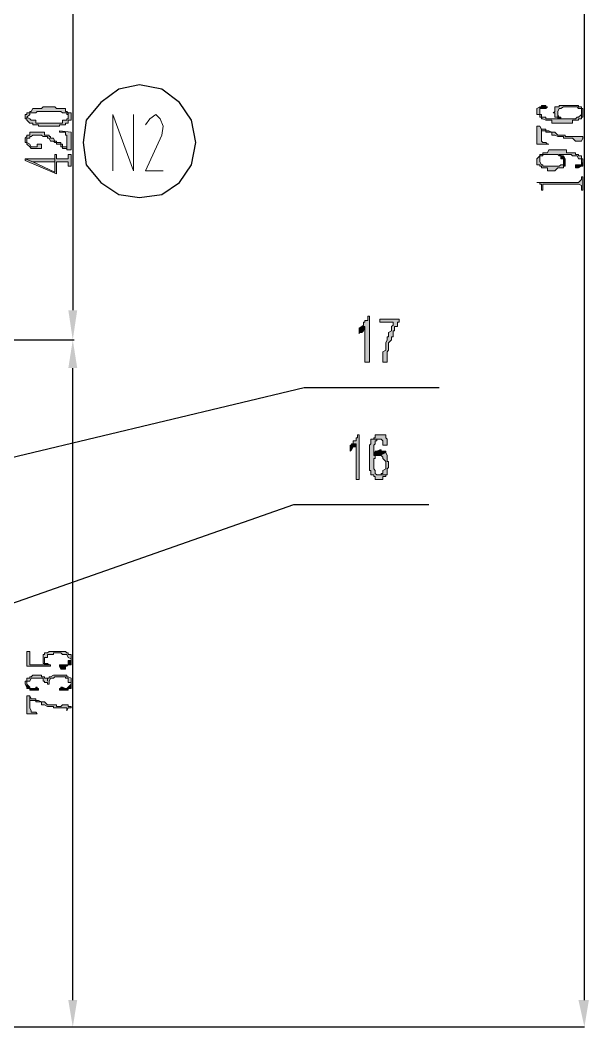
# Model space of a CAD drawing. Header units: millimetres. Extents: x 20 to 821, y 1 to 1134.
# Drawn here: x 409.2 to 478.3, y 739.2 to 861.4 of the extents above; entities that cross this region are included whole.
import ezdxf

# ---------------------------------------------------------------- set-up
doc = ezdxf.new("R2010")
doc.units = ezdxf.units.MM
doc.layers.add('1', color=7, linetype='Continuous')

msp = doc.modelspace()

# ---------------------------------------------------------------- hatches: boundary and pattern name
h = msp.add_hatch(color=0)
h.dxf.hatch_style = 2
h.paths.add_polyline_path([(409.86, 849.561732), (409.86, 849.381732), (410.04, 849.381732), (410.04, 849.201732), (410.04, 849.561732), (410.4, 849.921732), (410.4, 850.101732), (410.58, 850.101732), (411.12, 850.101732), (411.3, 850.281732), (412.74, 850.281732), (414.18, 850.281732), (414.36, 850.101732), (414.9, 850.101732), (414.9, 849.921732), (415.08, 849.921732), (415.08, 849.561732), (415.08, 850.101732), (414.9, 850.281732), (414.72, 850.281732), (414.72, 850.641732), (413.64, 850.641732), (413.46, 850.821732), (412.02, 850.821732), (411.84, 850.641732), (410.76, 850.641732), (410.58, 850.281732), (410.4, 850.281732), (410.4, 850.101732), (410.04, 850.101732), (410.04, 849.921732), (409.86, 849.921732)])
h = msp.add_hatch(color=0)
h.dxf.hatch_style = 2
h.paths.add_polyline_path([(410.04, 849.201732), (410.4, 848.841732), (410.76, 848.841732), (410.76, 848.661732), (411.48, 848.661732), (411.48, 848.481732), (414, 848.481732), (414, 848.661732), (414.18, 848.661732), (414.36, 848.661732), (414.72, 848.661732), (414.72, 848.841732), (415.08, 848.841732), (415.08, 849.201732), (415.44, 849.201732), (415.44, 849.381732), (415.44, 850.101732), (415.08, 850.101732), (415.08, 849.381732), (414.9, 849.381732), (414.9, 849.201732), (414.72, 849.201732), (414.36, 849.201732), (414.36, 848.841732), (411.12, 848.841732), (411.12, 849.201732), (410.58, 849.201732), (410.4, 849.381732), (410.04, 849.561732)])
h = msp.add_hatch(color=0)
h.dxf.hatch_style = 2
h.paths.add_polyline_path([(471.96, 850.281732), (471.96, 849.921732), (472.32, 849.921732), (472.32, 849.561732), (472.5, 849.561732), (472.5, 849.381732), (472.68, 849.381732), (473.04, 849.201732), (473.76, 849.201732), (473.76, 848.841732), (475.2, 848.841732), (475.38, 848.841732), (476.28, 848.841732), (476.28, 849.201732), (477, 849.201732), (477, 849.381732), (477.36, 849.381732), (477.36, 849.561732), (477.36, 850.101732), (477.36, 849.921732), (477, 849.561732), (476.82, 849.561732), (476.64, 849.381732), (473.04, 849.381732), (473.04, 849.561732), (472.5, 849.561732), (472.5, 849.921732), (472.32, 849.921732), (472.32, 850.101732), (472.32, 850.821732), (471.96, 850.641732)])
h = msp.add_hatch(color=0)
h.dxf.hatch_style = 2
h.paths.add_polyline_path([(472.32, 850.821732), (472.32, 850.281732), (472.32, 850.641732), (473.04, 850.641732), (473.22, 850.821732), (473.04, 850.821732), (473.04, 851.001732), (472.5, 851.001732), (472.5, 850.821732)])
h = msp.add_hatch(color=0)
h.dxf.hatch_style = 2
h.paths.add_polyline_path([(473.94, 850.101732), (474.12, 850.101732), (474.12, 849.921732), (474.12, 849.561732), (474.48, 849.561732), (474.48, 850.281732), (474.66, 850.641732), (474.84, 850.641732), (475.2, 850.821732), (476.82, 850.821732), (477, 850.641732), (477.36, 850.641732), (477.36, 850.281732), (477.36, 849.561732), (477.54, 849.561732), (477.54, 850.641732), (477.36, 850.641732), (477.36, 850.821732), (477, 850.821732), (477, 851.001732), (476.82, 851.001732), (474.66, 851.001732), (474.66, 850.821732), (474.12, 850.821732), (474.12, 850.641732), (474.12, 850.281732)])
h = msp.add_hatch(color=0)
h.dxf.hatch_style = 2
h.paths.add_polyline_path([(474.48, 849.561732), (474.48, 849.381732), (474.66, 849.381732), (474.84, 849.381732), (474.84, 849.561732), (474.66, 849.561732), (474.48, 849.921732), (474.48, 850.101732)])
h = msp.add_hatch(color=0)
h.dxf.hatch_style = 2
h.paths.add_polyline_path([(409.86, 846.681732), (409.86, 846.501732), (410.04, 846.501732), (410.04, 846.321732), (410.04, 846.681732), (410.04, 847.041732), (410.4, 847.041732), (410.4, 847.221732), (410.58, 847.221732), (410.76, 847.401732), (411.84, 847.401732), (412.02, 847.221732), (412.56, 847.221732), (412.56, 847.041732), (412.74, 847.041732), (412.92, 846.681732), (413.28, 846.681732), (413.46, 846.501732), (413.64, 846.501732), (413.64, 846.321732), (414.18, 846.321732), (414.18, 845.961732), (414.36, 845.961732), (414.36, 845.781732), (414.9, 845.781732), (414.9, 845.601732), (414.9, 845.961732), (414.72, 845.961732), (414.36, 845.961732), (414.36, 846.321732), (414.18, 846.321732), (414.18, 846.501732), (413.64, 846.501732), (413.64, 846.681732), (413.46, 846.681732), (413.28, 847.041732), (412.92, 847.041732), (412.92, 847.221732), (412.74, 847.221732), (412.74, 847.401732), (412.2, 847.401732), (412.2, 847.761732), (410.4, 847.761732), (410.4, 847.401732), (410.04, 847.401732), (410.04, 847.221732), (409.86, 847.041732)])
h = msp.add_hatch(color=0)
h.dxf.hatch_style = 2
h.paths.add_polyline_path([(414, 847.941732), (414, 847.761732), (414.18, 847.761732), (414.72, 847.761732), (414.72, 847.401732), (414.9, 847.401732), (414.9, 847.221732), (414.9, 845.601732), (415.44, 845.601732), (415.44, 847.761732)])
h = msp.add_hatch(color=0)
h.dxf.hatch_style = 2
h.paths.add_polyline_path([(471.96, 848.481732), (471.96, 846.321732), (473.4, 846.321732), (473.22, 846.321732), (473.04, 846.501732), (472.68, 846.501732), (472.5, 846.681732), (472.5, 848.121732), (472.32, 848.481732)])
h = msp.add_hatch(color=0)
h.dxf.hatch_style = 2
h.paths.add_polyline_path([(472.5, 848.121732), (472.5, 847.941732), (472.68, 847.941732), (473.04, 847.941732), (473.04, 847.761732), (473.76, 847.761732), (473.76, 847.401732), (474.12, 847.401732), (474.48, 847.221732), (475.2, 847.221732), (475.2, 847.041732), (476.28, 847.041732), (476.64, 846.681732), (477.36, 846.681732), (477.54, 847.041732), (477.54, 847.221732), (477.36, 847.221732), (475.38, 847.221732), (475.38, 847.401732), (474.48, 847.401732), (474.12, 847.761732), (473.76, 847.761732), (473.4, 847.941732), (473.04, 847.941732), (473.04, 848.121732)])
h = msp.add_hatch(color=0)
h.dxf.hatch_style = 2
h.paths.add_polyline_path([(410.04, 846.321732), (410.4, 845.961732), (410.58, 845.781732), (411.84, 845.781732), (411.84, 845.961732), (411.84, 846.321732), (411.48, 846.321732), (411.3, 846.321732), (411.3, 845.961732), (410.58, 845.961732), (410.4, 846.321732), (410.04, 846.501732), (410.04, 846.681732)])
h = msp.add_hatch(color=0)
h.dxf.hatch_style = 2
h.paths.add_polyline_path([(472.32, 844.881732), (472.32, 844.341732), (472.32, 844.521732), (472.32, 844.881732), (472.5, 844.881732), (472.68, 844.881732), (472.68, 845.061732), (474.48, 845.061732), (474.66, 844.881732), (474.66, 845.061732), (474.84, 845.061732), (475.56, 845.061732), (476.1, 845.061732), (476.28, 844.881732), (476.82, 844.881732), (477, 844.521732), (477.36, 844.521732), (477.36, 844.341732), (477.36, 844.161732), (477.54, 843.621732), (477.54, 844.521732), (477.36, 844.521732), (477.36, 844.881732), (477, 844.881732), (477, 845.061732), (476.82, 845.061732), (476.64, 845.061732), (476.64, 845.241732), (475.56, 845.241732), (475.56, 845.601732), (473.4, 845.601732), (473.22, 845.241732), (472.68, 845.241732), (472.68, 845.061732), (472.32, 845.061732)])
h = msp.add_hatch(color=0)
h.dxf.hatch_style = 2
h.paths.add_polyline_path([(409.86, 844.521732), (409.86, 844.341732), (413.64, 842.721732), (413.64, 844.161732), (414.9, 844.161732), (415.08, 844.161732), (415.08, 843.801732), (415.08, 843.621732), (415.44, 843.621732), (415.44, 845.061732), (415.08, 845.061732), (415.08, 844.521732), (414.9, 844.521732), (413.64, 844.521732), (413.64, 845.061732), (413.46, 845.061732), (413.46, 844.521732), (413.46, 842.901732), (410.76, 844.161732)])
h = msp.add_hatch(color=0)
h.dxf.hatch_style = 2
h.paths.add_polyline_path([(409.86, 844.521732), (410.76, 844.161732), (413.46, 844.161732), (413.46, 842.901732), (413.46, 844.521732)])
h = msp.add_hatch(color=0)
h.dxf.hatch_style = 2
h.paths.add_polyline_path([(471.96, 844.341732), (471.96, 843.801732), (472.32, 843.801732), (472.32, 843.621732), (472.5, 843.621732), (472.5, 843.441732), (472.68, 843.441732), (473.22, 843.441732), (473.22, 843.081732), (474.12, 843.081732), (474.48, 843.441732), (475.2, 843.441732), (475.2, 843.621732), (475.2, 844.341732), (475.2, 844.161732), (475.2, 843.801732), (474.84, 843.801732), (474.66, 843.621732), (472.68, 843.621732), (472.68, 843.801732), (472.5, 843.801732), (472.32, 844.161732), (472.32, 844.881732), (471.96, 844.521732)])
h = msp.add_hatch(color=0)
h.dxf.hatch_style = 2
h.paths.add_polyline_path([(474.66, 844.881732), (474.84, 844.881732), (474.84, 844.521732), (475.2, 844.521732), (475.2, 844.341732), (475.2, 843.621732), (475.38, 843.621732), (475.38, 844.521732), (475.2, 844.881732), (474.84, 844.881732), (474.84, 845.061732), (474.66, 845.061732)])
h = msp.add_hatch(color=0)
h.dxf.hatch_style = 2
h.paths.add_polyline_path([(476.64, 843.621732), (476.64, 843.441732), (476.82, 843.441732), (477, 843.441732), (477.36, 843.621732), (477.54, 843.621732), (477.36, 844.161732), (477.36, 843.801732), (477, 843.801732), (476.64, 843.801732)])
h = msp.add_hatch(color=0)
h.dxf.hatch_style = 2
h.paths.add_polyline_path([(471.96, 841.641732), (472.32, 841.641732), (472.32, 841.461732), (472.5, 841.461732), (472.5, 841.281732), (472.5, 840.741732), (472.68, 840.741732), (472.68, 841.461732), (473.04, 841.461732), (477, 841.461732), (477.36, 841.281732), (477.36, 840.741732), (477.54, 840.741732), (477.54, 842.361732), (477.36, 842.361732), (477.36, 842.181732), (477.36, 842.001732), (477, 841.641732)])
h = msp.add_hatch(color=1)
h.dxf.hatch_style = 2
h.paths.add_polyline_path([(415.08, 826.161732), (416.16, 826.161732), (415.62, 822.561732)])
h = msp.add_hatch(color=0)
h.dxf.hatch_style = 2
h.paths.add_polyline_path([(451.62, 825.441732), (451.44, 825.441732), (451.44, 825.081732), (451.44, 824.901732), (451.08, 824.901732), (451.08, 824.721732), (450.9, 824.721732), (450.9, 824.361732), (450.72, 824.181732), (451.08, 824.181732), (451.08, 819.861732), (451.62, 819.861732)])
h = msp.add_hatch(color=0)
h.dxf.hatch_style = 2
h.paths.add_polyline_path([(455.22, 825.081732), (452.88, 825.081732), (452.88, 824.721732), (454.5, 824.721732), (454.5, 824.361732), (454.32, 824.181732), (454.32, 823.641732), (453.96, 823.461732), (453.96, 822.921732), (453.78, 822.921732), (453.78, 822.561732), (453.6, 822.201732), (453.6, 821.481732), (453.6, 821.301732), (453.24, 821.121732), (453.24, 819.861732), (453.78, 819.861732), (453.78, 821.121732), (453.96, 821.301732), (453.96, 822.201732), (454.32, 822.561732), (454.32, 822.921732), (454.5, 822.921732), (454.5, 823.641732), (454.68, 823.641732), (454.68, 824.181732), (455.04, 824.181732), (455.04, 824.721732), (455.22, 824.721732)])
h = msp.add_hatch(color=0)
h.dxf.hatch_style = 2
h.paths.add_polyline_path([(450.72, 824.181732), (450.36, 824.001732), (450.36, 823.281732), (450.36, 823.461732), (450.72, 823.461732), (450.9, 823.641732), (451.08, 824.001732), (451.08, 824.181732)])
h = msp.add_hatch(color=1)
h.dxf.hatch_style = 2
h.paths.add_polyline_path([(415.08, 819.141732), (416.16, 819.141732), (415.62, 822.561732)])
h = msp.add_hatch(color=0)
h.dxf.hatch_style = 2
h.paths.add_polyline_path([(450.36, 811.041732), (450.18, 811.041732), (450.18, 810.681732), (450, 810.681732), (450, 810.501732), (450, 810.321732), (449.64, 810.321732), (449.64, 809.961732), (449.46, 809.961732), (450, 809.961732), (450, 805.641732), (450.36, 805.641732)])
h = msp.add_hatch(color=0)
h.dxf.hatch_style = 2
h.paths.add_polyline_path([(452.88, 811.041732), (452.34, 811.041732), (452.34, 810.681732), (452.16, 810.681732), (452.16, 810.501732), (453.06, 810.501732), (453.24, 810.321732), (453.24, 809.781732), (453.6, 809.781732), (453.78, 809.781732), (453.78, 809.961732), (453.78, 810.321732), (453.78, 810.501732), (453.6, 810.681732), (453.6, 811.041732), (453.24, 811.041732)])
h = msp.add_hatch(color=0)
h.dxf.hatch_style = 2
h.paths.add_polyline_path([(449.46, 809.961732), (449.46, 809.781732), (449.28, 809.781732), (449.28, 809.061732), (449.46, 809.241732), (449.64, 809.601732), (450, 809.601732), (450, 809.781732), (450, 809.961732)])
h = msp.add_hatch(color=0)
h.dxf.hatch_style = 2
h.paths.add_polyline_path([(452.16, 810.501732), (451.8, 810.501732), (451.8, 810.321732), (451.8, 809.961732), (451.62, 809.781732), (451.62, 806.901732), (451.62, 806.721732), (451.8, 806.721732), (451.8, 806.361732), (451.8, 806.181732), (452.16, 806.181732), (452.16, 806.001732), (452.34, 806.001732), (452.34, 805.641732), (452.52, 805.641732), (453.24, 805.641732), (453.24, 806.001732), (453.6, 806.001732), (453.6, 806.181732), (452.52, 806.181732), (452.34, 806.361732), (452.34, 806.721732), (452.16, 806.901732), (452.16, 808.161732), (452.34, 808.161732), (452.34, 808.521732), (452.16, 808.521732), (452.16, 809.781732), (452.34, 809.961732), (452.34, 810.321732), (452.52, 810.321732), (452.52, 810.501732), (452.88, 810.501732)])
h = msp.add_hatch(color=0)
h.dxf.hatch_style = 2
h.paths.add_polyline_path([(452.88, 809.241732), (452.52, 809.061732), (452.34, 809.061732), (452.34, 808.881732), (452.16, 808.881732), (452.16, 808.521732), (452.88, 808.521732), (453.6, 808.881732), (453.6, 809.061732), (453.24, 809.061732), (453.06, 809.061732), (453.06, 809.241732)])
h = msp.add_hatch(color=0)
h.dxf.hatch_style = 2
h.paths.add_polyline_path([(453.6, 808.881732), (452.88, 808.521732), (453.06, 808.521732), (453.24, 808.341732), (453.24, 808.161732), (453.6, 807.801732), (453.6, 806.901732), (453.24, 806.721732), (453.24, 806.361732), (453.06, 806.361732), (453.06, 806.181732), (452.88, 806.181732), (453.6, 806.181732), (453.78, 806.181732), (453.78, 806.361732), (453.78, 806.901732), (453.96, 807.081732), (453.96, 807.801732), (453.78, 807.801732), (453.78, 808.521732)])
h = msp.add_hatch(color=0)
h.dxf.hatch_style = 2
h.paths.add_polyline_path([(410.04, 784.761732), (410.04, 782.961732), (412.92, 782.961732), (412.92, 783.141732), (412.74, 783.141732), (410.4, 783.141732), (410.4, 784.761732)])
h = msp.add_hatch(color=0)
h.dxf.hatch_style = 2
h.paths.add_polyline_path([(412.02, 783.861732), (412.02, 783.321732), (412.2, 783.321732), (412.2, 784.041732), (412.56, 784.041732), (412.56, 784.401732), (412.74, 784.401732), (413.28, 784.401732), (413.28, 784.581732), (414.18, 784.581732), (414.36, 784.401732), (414.72, 784.401732), (414.9, 784.401732), (415.08, 784.041732), (415.44, 783.861732), (415.44, 783.141732), (415.44, 783.321732), (415.44, 784.401732), (415.08, 784.401732), (415.08, 784.581732), (414.9, 784.581732), (414.72, 784.761732), (412.74, 784.761732), (412.56, 784.581732), (412.2, 784.581732), (412.2, 784.401732), (412.02, 784.401732), (412.02, 784.041732)])
h = msp.add_hatch(color=0)
h.dxf.hatch_style = 2
h.paths.add_polyline_path([(412.2, 783.321732), (412.2, 783.141732), (412.56, 783.141732), (412.74, 783.141732), (412.56, 783.321732), (412.2, 783.321732), (412.2, 783.681732), (412.2, 783.861732)])
h = msp.add_hatch(color=0)
h.dxf.hatch_style = 2
h.paths.add_polyline_path([(414, 782.961732), (414.18, 782.601732), (414.72, 782.601732), (414.72, 782.961732), (414.9, 782.961732), (415.08, 783.141732), (415.44, 783.141732), (415.44, 783.861732), (415.44, 783.681732), (415.08, 783.681732), (415.08, 783.141732), (414.9, 783.141732), (414.36, 783.141732), (414, 783.141732)])
h = msp.add_hatch(color=0)
h.dxf.hatch_style = 2
h.paths.add_polyline_path([(409.86, 780.981732), (409.86, 780.801732), (410.04, 780.441732), (410.04, 781.161732), (410.4, 781.161732), (410.58, 781.521732), (412.02, 781.521732), (412.02, 781.161732), (412.2, 781.161732), (412.2, 780.981732), (412.56, 780.981732), (412.56, 780.801732), (412.74, 780.801732), (412.74, 780.981732), (412.74, 781.161732), (412.92, 781.521732), (413.28, 781.521732), (413.46, 781.701732), (414.72, 781.701732), (414.72, 781.521732), (415.08, 781.521732), (415.08, 781.161732), (415.08, 780.981732), (415.44, 780.981732), (415.44, 780.801732), (415.44, 781.521732), (415.08, 781.701732), (414.9, 781.701732), (414.9, 781.881732), (413.28, 781.881732), (412.92, 781.701732), (412.74, 781.701732), (412.74, 781.521732), (412.56, 781.521732), (412.56, 781.161732), (412.56, 781.521732), (412.2, 781.521732), (412.2, 781.701732), (412.02, 781.701732), (411.84, 781.701732), (411.84, 781.881732), (410.76, 781.881732), (410.58, 781.701732), (410.4, 781.701732), (410.4, 781.521732), (410.04, 781.521732), (410.04, 781.161732), (409.86, 781.161732)])
h = msp.add_hatch(color=0)
h.dxf.hatch_style = 2
h.paths.add_polyline_path([(410.04, 780.441732), (410.04, 780.261732), (410.4, 780.261732), (410.4, 780.081732), (410.58, 780.081732), (411.48, 780.081732), (411.48, 780.261732), (411.3, 780.261732), (411.3, 780.441732), (411.12, 780.441732), (411.12, 780.261732), (410.4, 780.261732), (410.4, 780.441732), (410.04, 780.801732)])
h = msp.add_hatch(color=0)
h.dxf.hatch_style = 2
h.paths.add_polyline_path([(414, 780.261732), (414, 780.081732), (414.18, 780.081732), (415.08, 780.081732), (415.08, 780.261732), (415.44, 780.261732), (415.44, 780.441732), (415.44, 781.521732), (415.44, 780.801732), (415.08, 780.441732), (414.9, 780.261732), (414.72, 780.261732), (414.36, 780.441732), (414.18, 780.441732), (414.18, 780.261732)])
h = msp.add_hatch(color=0)
h.dxf.hatch_style = 2
h.paths.add_polyline_path([(410.04, 779.361732), (410.04, 777.201732), (411.3, 777.201732), (411.12, 777.381732), (410.58, 777.381732), (410.58, 777.561732), (410.4, 777.921732), (410.4, 779.361732)])
h = msp.add_hatch(color=0)
h.dxf.hatch_style = 2
h.paths.add_polyline_path([(410.4, 779.361732), (410.4, 778.821732), (410.58, 778.821732), (411.12, 778.821732), (411.12, 778.641732), (411.84, 778.641732), (411.84, 778.281732), (412.2, 778.281732), (412.56, 778.101732), (413.28, 778.101732), (413.28, 777.921732), (414.18, 777.921732), (414.36, 777.921732), (414.9, 777.921732), (414.9, 777.561732), (415.08, 777.921732), (415.44, 777.921732), (415.44, 778.101732), (415.08, 778.101732), (415.08, 778.281732), (414.36, 778.281732), (414.18, 778.101732), (413.64, 778.101732), (413.64, 778.281732), (412.56, 778.281732), (412.2, 778.641732), (411.84, 778.641732), (411.48, 778.821732), (411.12, 778.821732), (411.12, 779.001732), (410.58, 779.001732)])
h = msp.add_hatch(color=1)
h.dxf.hatch_style = 2
h.paths.add_polyline_path([(415.08, 742.461732), (416.16, 742.461732), (415.62, 739.221732)])
h = msp.add_hatch(color=1)
h.dxf.hatch_style = 2
h.paths.add_polyline_path([(477, 742.461732), (478.26, 742.461732), (477.72, 739.221732)])

# ---------------------------------------------------------------- linework, layer by layer
at = {"layer": '1', "color": 1, "lineweight": 25}
for points in [[(477.72, 742.461732), (477.72, 960.441732)], [(415.62, 866.841732), (415.62, 826.161732)], [(430.56, 846.501732), (430.02, 849.201732), (428.58, 851.361732), (426.42, 852.981732), (423.72, 853.521732), (421.2, 852.981732), (419.04, 851.361732), (417.24, 849.201732), (416.88, 846.501732), (417.24, 843.801732), (419.04, 841.641732), (421.2, 840.201732), (423.72, 839.841732), (426.42, 840.201732), (428.58, 841.641732), (430.02, 843.801732), (430.56, 846.501732)], [(384.66, 822.561732), (415.8, 822.561732)], [(384.66, 822.561732), (415.8, 822.561732)], [(415.62, 742.461732), (415.62, 819.141732)], [(376.02, 800.601732), (443.7, 816.801732), (460.08, 816.801732)], [(399.78, 787.641732), (442.44, 802.581732), (458.82, 802.581732)], [(378.18, 739.221732), (477.72, 739.221732)], [(378.18, 739.221732), (415.8, 739.221732)]]:
    msp.add_lwpolyline(points, dxfattribs=at)
at = {"layer": '1', "color": 0, "lineweight": 5}
for points in [[(409.86, 849.561732), (409.86, 849.381732), (410.04, 849.381732), (410.04, 849.201732), (410.04, 849.561732), (410.4, 849.921732), (410.4, 850.101732), (410.58, 850.101732), (411.12, 850.101732), (411.3, 850.281732), (412.74, 850.281732), (412.74, 850.281732), (414.18, 850.281732), (414.36, 850.101732), (414.9, 850.101732), (414.9, 849.921732), (415.08, 849.921732), (415.08, 849.561732), (415.08, 850.101732), (414.9, 850.281732), (414.72, 850.281732), (414.72, 850.641732), (413.64, 850.641732), (413.46, 850.821732), (412.02, 850.821732), (411.84, 850.641732), (410.76, 850.641732), (410.58, 850.281732), (410.4, 850.281732), (410.4, 850.101732), (410.04, 850.101732), (410.04, 849.921732), (409.86, 849.921732), (409.86, 849.561732)], [(410.04, 849.201732), (410.4, 848.841732), (410.76, 848.841732), (410.76, 848.661732), (411.48, 848.661732), (411.48, 848.481732), (414, 848.481732), (414, 848.661732), (414.18, 848.661732), (414.36, 848.661732), (414.72, 848.661732), (414.72, 848.841732), (415.08, 848.841732), (415.08, 849.201732), (415.44, 849.201732), (415.44, 849.381732), (415.44, 850.101732), (415.08, 850.101732), (415.08, 849.381732), (414.9, 849.381732), (414.9, 849.201732), (414.72, 849.201732), (414.36, 849.201732), (414.36, 848.841732), (411.12, 848.841732), (411.12, 849.201732), (410.58, 849.201732), (410.4, 849.381732), (410.04, 849.561732), (410.04, 849.201732)], [(471.96, 850.281732), (471.96, 849.921732), (472.32, 849.921732), (472.32, 849.561732), (472.5, 849.561732), (472.5, 849.381732), (472.68, 849.381732), (473.04, 849.201732), (473.76, 849.201732), (473.76, 848.841732), (475.2, 848.841732), (475.38, 848.841732), (476.28, 848.841732), (476.28, 849.201732), (477, 849.201732), (477, 849.381732), (477.36, 849.381732), (477.36, 849.561732), (477.36, 850.101732), (477.36, 849.921732), (477, 849.561732), (476.82, 849.561732), (476.64, 849.381732), (473.04, 849.381732), (473.04, 849.561732), (472.5, 849.561732), (472.5, 849.921732), (472.32, 849.921732), (472.32, 850.101732), (472.32, 850.821732), (471.96, 850.641732), (471.96, 850.281732)], [(472.32, 850.821732), (472.32, 850.281732), (472.32, 850.641732), (473.04, 850.641732), (473.22, 850.821732), (473.04, 850.821732), (473.04, 851.001732), (472.5, 851.001732), (472.5, 850.821732), (472.32, 850.821732)], [(473.94, 850.101732), (474.12, 850.101732), (474.12, 849.921732), (474.12, 849.561732), (474.48, 849.561732), (474.48, 850.281732), (474.66, 850.641732), (474.84, 850.641732), (475.2, 850.821732), (476.82, 850.821732), (477, 850.641732), (477.36, 850.641732), (477.36, 850.281732), (477.36, 849.561732), (477.54, 849.561732), (477.54, 850.641732), (477.36, 850.641732), (477.36, 850.821732), (477, 850.821732), (477, 851.001732), (476.82, 851.001732), (474.66, 851.001732), (474.66, 850.821732), (474.12, 850.821732), (474.12, 850.641732), (474.12, 850.281732), (473.94, 850.101732)], [(474.48, 849.561732), (474.48, 849.381732), (474.66, 849.381732), (474.84, 849.381732), (474.84, 849.561732), (474.66, 849.561732), (474.48, 849.921732), (474.48, 850.101732), (474.48, 849.561732)], [(409.86, 846.681732), (409.86, 846.501732), (410.04, 846.501732), (410.04, 846.321732), (410.04, 846.681732), (410.04, 847.041732), (410.4, 847.041732), (410.4, 847.221732), (410.58, 847.221732), (410.76, 847.401732), (411.84, 847.401732), (412.02, 847.221732), (412.56, 847.221732), (412.56, 847.041732), (412.74, 847.041732), (412.92, 846.681732), (413.28, 846.681732), (413.46, 846.501732), (413.64, 846.501732), (413.64, 846.321732), (414.18, 846.321732), (414.18, 845.961732), (414.36, 845.961732), (414.36, 845.781732), (414.9, 845.781732), (414.9, 845.601732), (414.9, 845.961732), (414.72, 845.961732), (414.36, 845.961732), (414.36, 846.321732), (414.18, 846.321732), (414.18, 846.501732), (413.64, 846.501732), (413.64, 846.681732), (413.46, 846.681732), (413.28, 847.041732), (412.92, 847.041732), (412.92, 847.221732), (412.74, 847.221732), (412.74, 847.401732), (412.2, 847.401732), (412.2, 847.761732), (410.4, 847.761732), (410.4, 847.401732), (410.04, 847.401732), (410.04, 847.221732), (409.86, 847.041732), (409.86, 846.681732)], [(414, 847.941732), (414, 847.761732), (414.18, 847.761732), (414.72, 847.761732), (414.72, 847.401732), (414.9, 847.401732), (414.9, 847.221732), (414.9, 845.601732), (415.44, 845.601732), (415.44, 847.761732), (414, 847.941732)], [(471.96, 848.481732), (471.96, 846.321732), (473.4, 846.321732), (473.22, 846.321732), (473.04, 846.501732), (472.68, 846.501732), (472.5, 846.681732), (472.5, 848.121732), (472.32, 848.481732), (471.96, 848.481732)], [(472.5, 848.121732), (472.5, 847.941732), (472.68, 847.941732), (473.04, 847.941732), (473.04, 847.761732), (473.76, 847.761732), (473.76, 847.401732), (474.12, 847.401732), (474.48, 847.221732), (475.2, 847.221732), (475.2, 847.041732), (476.28, 847.041732), (476.64, 846.681732), (477.36, 846.681732), (477.54, 847.041732), (477.54, 847.221732), (477.36, 847.221732), (475.38, 847.221732), (475.38, 847.401732), (474.48, 847.401732), (474.12, 847.761732), (473.76, 847.761732), (473.4, 847.941732), (473.04, 847.941732), (473.04, 848.121732), (472.5, 848.121732)], [(410.04, 846.321732), (410.4, 845.961732), (410.58, 845.781732), (411.84, 845.781732), (411.84, 845.961732), (411.84, 846.321732), (411.48, 846.321732), (411.3, 846.321732), (411.3, 845.961732), (410.58, 845.961732), (410.4, 846.321732), (410.04, 846.501732), (410.04, 846.681732), (410.04, 846.321732)], [(472.32, 844.881732), (472.32, 844.341732), (472.32, 844.521732), (472.32, 844.881732), (472.5, 844.881732), (472.68, 844.881732), (472.68, 845.061732), (474.48, 845.061732), (474.66, 844.881732), (474.66, 845.061732), (474.84, 845.061732), (475.56, 845.061732), (475.56, 845.061732), (476.1, 845.061732), (476.28, 844.881732), (476.82, 844.881732), (477, 844.521732), (477.36, 844.521732), (477.36, 844.341732), (477.36, 844.161732), (477.54, 843.621732), (477.54, 844.521732), (477.36, 844.521732), (477.36, 844.881732), (477, 844.881732), (477, 845.061732), (476.82, 845.061732), (476.64, 845.061732), (476.64, 845.241732), (475.56, 845.241732), (475.56, 845.601732), (473.4, 845.601732), (473.22, 845.241732), (472.68, 845.241732), (472.68, 845.061732), (472.32, 845.061732), (472.32, 844.881732)], [(409.86, 844.521732), (409.86, 844.341732), (413.64, 842.721732), (413.64, 844.161732), (414.9, 844.161732), (415.08, 844.161732), (415.08, 843.801732), (415.08, 843.621732), (415.44, 843.621732), (415.44, 845.061732), (415.08, 845.061732), (415.08, 844.521732), (414.9, 844.521732), (413.64, 844.521732), (413.64, 845.061732), (413.46, 845.061732), (413.46, 844.521732), (413.46, 842.901732), (410.76, 844.161732), (409.86, 844.521732)], [(409.86, 844.521732), (410.76, 844.161732), (413.46, 844.161732), (413.46, 842.901732), (413.46, 844.521732), (409.86, 844.521732)], [(471.96, 844.341732), (471.96, 843.801732), (472.32, 843.801732), (472.32, 843.621732), (472.5, 843.621732), (472.5, 843.441732), (472.68, 843.441732), (473.22, 843.441732), (473.22, 843.081732), (474.12, 843.081732), (474.48, 843.441732), (475.2, 843.441732), (475.2, 843.621732), (475.2, 844.341732), (475.2, 844.161732), (475.2, 843.801732), (474.84, 843.801732), (474.66, 843.621732), (472.68, 843.621732), (472.68, 843.801732), (472.5, 843.801732), (472.32, 844.161732), (472.32, 844.881732), (471.96, 844.521732), (471.96, 844.341732)], [(474.66, 844.881732), (474.84, 844.881732), (474.84, 844.521732), (475.2, 844.521732), (475.2, 844.341732), (475.2, 843.621732), (475.38, 843.621732), (475.38, 844.521732), (475.2, 844.881732), (474.84, 844.881732), (474.84, 845.061732), (474.66, 845.061732), (474.66, 844.881732)], [(476.64, 843.621732), (476.64, 843.441732), (476.82, 843.441732), (477, 843.441732), (477.36, 843.621732), (477.54, 843.621732), (477.36, 844.161732), (477.36, 843.801732), (477, 843.801732), (476.64, 843.801732), (476.64, 843.621732)], [(471.96, 841.641732), (472.32, 841.641732), (472.32, 841.461732), (472.5, 841.461732), (472.5, 841.281732), (472.5, 840.741732), (472.68, 840.741732), (472.68, 841.461732), (473.04, 841.461732), (477, 841.461732), (477.36, 841.281732), (477.36, 840.741732), (477.54, 840.741732), (477.54, 842.361732), (477.36, 842.361732), (477.36, 842.181732), (477.36, 842.001732), (477, 841.641732), (471.96, 841.641732)], [(451.62, 825.441732), (451.44, 825.441732), (451.44, 825.081732), (451.44, 824.901732), (451.08, 824.901732), (451.08, 824.721732), (450.9, 824.721732), (450.9, 824.361732), (450.72, 824.181732), (451.08, 824.181732), (451.08, 819.861732), (451.62, 819.861732), (451.62, 825.441732)], [(455.22, 825.081732), (452.88, 825.081732), (452.88, 824.721732), (454.5, 824.721732), (454.5, 824.361732), (454.32, 824.181732), (454.32, 823.641732), (453.96, 823.461732), (453.96, 822.921732), (453.78, 822.921732), (453.78, 822.561732), (453.6, 822.201732), (453.6, 821.481732), (453.6, 821.481732), (453.6, 821.301732), (453.24, 821.121732), (453.24, 819.861732), (453.78, 819.861732), (453.78, 821.121732), (453.96, 821.301732), (453.96, 822.201732), (454.32, 822.561732), (454.32, 822.921732), (454.5, 822.921732), (454.5, 823.641732), (454.68, 823.641732), (454.68, 824.181732), (455.04, 824.181732), (455.04, 824.721732), (455.22, 824.721732), (455.22, 825.081732)], [(450.72, 824.181732), (450.36, 824.001732), (450.36, 823.281732), (450.36, 823.461732), (450.72, 823.461732), (450.9, 823.641732), (451.08, 824.001732), (451.08, 824.181732), (450.72, 824.181732)], [(450.36, 811.041732), (450.18, 811.041732), (450.18, 810.681732), (450, 810.681732), (450, 810.501732), (450, 810.321732), (449.64, 810.321732), (449.64, 809.961732), (449.46, 809.961732), (450, 809.961732), (450, 805.641732), (450.36, 805.641732), (450.36, 811.041732)], [(452.88, 811.041732), (452.34, 811.041732), (452.34, 810.681732), (452.16, 810.681732), (452.16, 810.501732), (453.06, 810.501732), (453.24, 810.321732), (453.24, 809.781732), (453.6, 809.781732), (453.78, 809.781732), (453.78, 809.961732), (453.78, 810.321732), (453.78, 810.501732), (453.6, 810.681732), (453.6, 811.041732), (453.24, 811.041732), (452.88, 811.041732)], [(449.46, 809.961732), (449.46, 809.781732), (449.28, 809.781732), (449.28, 809.061732), (449.46, 809.241732), (449.64, 809.601732), (450, 809.601732), (450, 809.781732), (450, 809.961732), (449.46, 809.961732)], [(452.16, 810.501732), (451.8, 810.501732), (451.8, 810.321732), (451.8, 809.961732), (451.62, 809.781732), (451.62, 806.901732), (451.62, 806.721732), (451.8, 806.721732), (451.8, 806.361732), (451.8, 806.181732), (452.16, 806.181732), (452.16, 806.001732), (452.34, 806.001732), (452.34, 805.641732), (452.52, 805.641732), (453.24, 805.641732), (453.24, 806.001732), (453.6, 806.001732), (453.6, 806.181732), (452.52, 806.181732), (452.34, 806.361732), (452.34, 806.721732), (452.16, 806.901732), (452.16, 808.161732), (452.34, 808.161732), (452.34, 808.521732), (452.16, 808.521732), (452.16, 809.781732), (452.34, 809.961732), (452.34, 810.321732), (452.52, 810.321732), (452.52, 810.501732), (452.88, 810.501732), (452.16, 810.501732)], [(452.88, 809.241732), (452.52, 809.061732), (452.34, 809.061732), (452.34, 808.881732), (452.16, 808.881732), (452.16, 808.521732), (452.88, 808.521732), (453.6, 808.881732), (453.6, 809.061732), (453.24, 809.061732), (453.06, 809.061732), (453.06, 809.241732), (452.88, 809.241732)], [(453.6, 808.881732), (452.88, 808.521732), (453.06, 808.521732), (453.24, 808.341732), (453.24, 808.161732), (453.6, 807.801732), (453.6, 806.901732), (453.24, 806.721732), (453.24, 806.361732), (453.06, 806.361732), (453.06, 806.181732), (452.88, 806.181732), (453.6, 806.181732), (453.78, 806.181732), (453.78, 806.361732), (453.78, 806.901732), (453.96, 807.081732), (453.96, 807.801732), (453.78, 807.801732), (453.78, 808.521732), (453.6, 808.881732)], [(410.04, 784.761732), (410.04, 782.961732), (412.92, 782.961732), (412.92, 783.141732), (412.74, 783.141732), (410.4, 783.141732), (410.4, 784.761732), (410.04, 784.761732)], [(412.02, 783.861732), (412.02, 783.321732), (412.2, 783.321732), (412.2, 784.041732), (412.56, 784.041732), (412.56, 784.401732), (412.74, 784.401732), (413.28, 784.401732), (413.28, 784.581732), (414.18, 784.581732), (414.36, 784.401732), (414.72, 784.401732), (414.72, 784.401732), (414.9, 784.401732), (415.08, 784.041732), (415.44, 783.861732), (415.44, 783.141732), (415.44, 783.321732), (415.44, 784.401732), (415.08, 784.401732), (415.08, 784.581732), (414.9, 784.581732), (414.72, 784.761732), (412.74, 784.761732), (412.56, 784.581732), (412.2, 784.581732), (412.2, 784.401732), (412.02, 784.401732), (412.02, 784.041732), (412.02, 783.861732)], [(412.2, 783.321732), (412.2, 783.141732), (412.56, 783.141732), (412.74, 783.141732), (412.56, 783.321732), (412.2, 783.321732), (412.2, 783.681732), (412.2, 783.861732), (412.2, 783.321732)], [(414, 782.961732), (414.18, 782.601732), (414.72, 782.601732), (414.72, 782.961732), (414.9, 782.961732), (415.08, 783.141732), (415.44, 783.141732), (415.44, 783.861732), (415.44, 783.681732), (415.08, 783.681732), (415.08, 783.141732), (414.9, 783.141732), (414.36, 783.141732), (414.36, 783.141732), (414, 783.141732), (414, 782.961732)], [(409.86, 780.981732), (409.86, 780.801732), (410.04, 780.441732), (410.04, 781.161732), (410.4, 781.161732), (410.58, 781.521732), (412.02, 781.521732), (412.02, 781.161732), (412.2, 781.161732), (412.2, 780.981732), (412.56, 780.981732), (412.56, 780.801732), (412.74, 780.801732), (412.74, 780.981732), (412.74, 781.161732), (412.92, 781.521732), (413.28, 781.521732), (413.46, 781.701732), (414.72, 781.701732), (414.72, 781.521732), (415.08, 781.521732), (415.08, 781.161732), (415.08, 780.981732), (415.44, 780.981732), (415.44, 780.801732), (415.44, 781.521732), (415.08, 781.701732), (414.9, 781.701732), (414.9, 781.881732), (413.28, 781.881732), (412.92, 781.701732), (412.74, 781.701732), (412.74, 781.521732), (412.56, 781.521732), (412.56, 781.161732), (412.56, 781.521732), (412.2, 781.521732), (412.2, 781.701732), (412.02, 781.701732), (411.84, 781.701732), (411.84, 781.881732), (410.76, 781.881732), (410.58, 781.701732), (410.4, 781.701732), (410.4, 781.521732), (410.04, 781.521732), (410.04, 781.161732), (409.86, 781.161732), (409.86, 780.981732)], [(410.04, 780.441732), (410.04, 780.261732), (410.4, 780.261732), (410.4, 780.081732), (410.58, 780.081732), (411.48, 780.081732), (411.48, 780.261732), (411.3, 780.261732), (411.3, 780.441732), (411.12, 780.441732), (411.12, 780.261732), (410.4, 780.261732), (410.4, 780.441732), (410.04, 780.801732), (410.04, 780.441732)], [(414, 780.261732), (414, 780.081732), (414.18, 780.081732), (415.08, 780.081732), (415.08, 780.261732), (415.44, 780.261732), (415.44, 780.441732), (415.44, 781.521732), (415.44, 780.801732), (415.08, 780.441732), (414.9, 780.261732), (414.72, 780.261732), (414.36, 780.441732), (414.18, 780.441732), (414.18, 780.261732), (414, 780.261732)], [(410.04, 779.361732), (410.04, 777.201732), (411.3, 777.201732), (411.12, 777.381732), (410.58, 777.381732), (410.58, 777.561732), (410.4, 777.921732), (410.4, 779.361732), (410.04, 779.361732)], [(410.4, 779.361732), (410.4, 778.821732), (410.58, 778.821732), (411.12, 778.821732), (411.12, 778.641732), (411.84, 778.641732), (411.84, 778.281732), (412.2, 778.281732), (412.56, 778.101732), (413.28, 778.101732), (413.28, 777.921732), (414.18, 777.921732), (414.36, 777.921732), (414.9, 777.921732), (414.9, 777.561732), (415.08, 777.921732), (415.44, 777.921732), (415.44, 778.101732), (415.08, 778.101732), (415.08, 778.281732), (414.36, 778.281732), (414.18, 778.101732), (413.64, 778.101732), (413.64, 778.281732), (412.56, 778.281732), (412.2, 778.641732), (411.84, 778.641732), (411.48, 778.821732), (411.12, 778.821732), (411.12, 779.001732), (410.58, 779.001732), (410.4, 779.361732)]]:
    msp.add_lwpolyline(points, dxfattribs=at)
at = {"layer": '1', "color": 0, "lineweight": 9}
for points in [[(420.48, 843.081732), (420.48, 849.921732), (423, 843.081732), (423, 849.921732)], [(425.7, 849.921732), (424.98, 849.381732), (424.44, 848.661732)], [(426.42, 847.401732), (426.6, 848.481732), (426.24, 849.381732), (425.7, 849.921732)], [(426.42, 847.401732), (424.44, 843.081732), (426.6, 843.081732)]]:
    msp.add_lwpolyline(points, dxfattribs=at)

doc.saveas('drawing.dxf')
